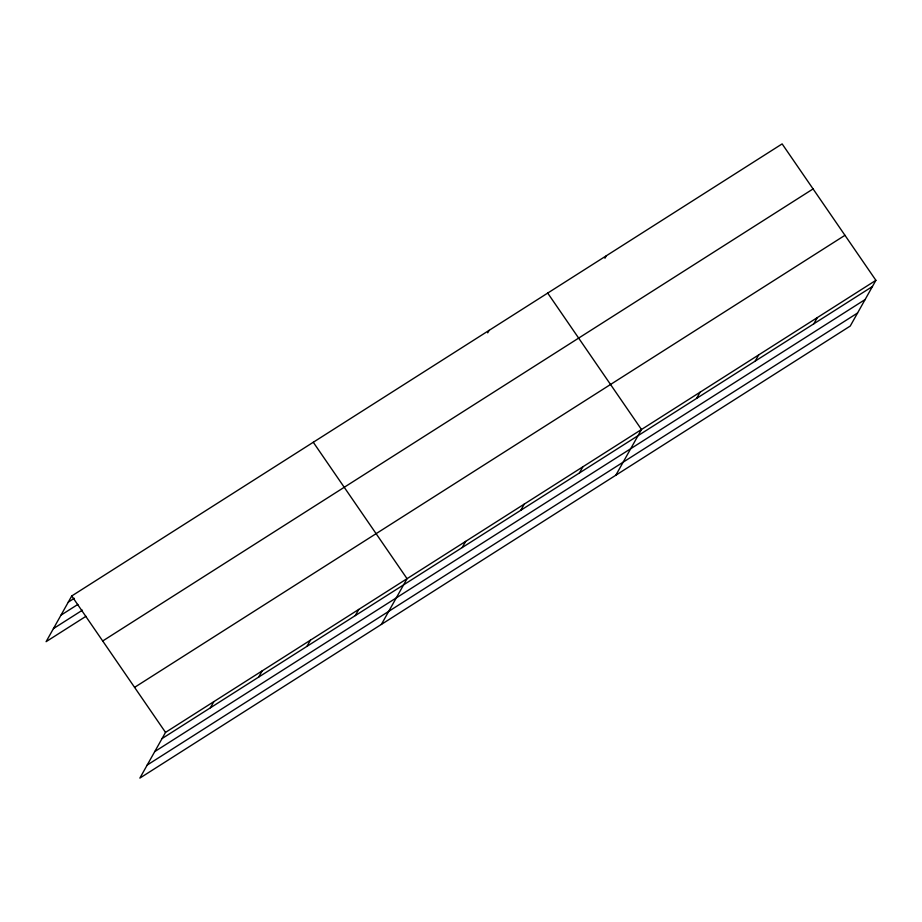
<?xml version="1.0" encoding="UTF-8"?>
<svg xmlns="http://www.w3.org/2000/svg" width="922" height="922" viewBox="0 0 922 922"><rect width="100%" height="100%" fill="white"/><g stroke="black" fill="none" stroke-linecap="round" stroke-linejoin="round"><path stroke-width="1.38" d="M875.9 280.323L165.522 732.391L139.867 778.099L850.245 326.042L875.9 280.323L782.133 143.901L71.755 595.958L46.1 641.677L85.953 616.311M210.366 707.819L213.835 701.642M258.667 677.082L262.136 670.905M306.98 646.334L310.437 640.168M487.715 332.842L489.098 330.376M355.281 615.596L358.75 609.43M381.397 624.401L407.051 578.682L313.284 442.26M604.924 258.252L606.307 255.786M462.199 547.564L465.656 541.387M520.803 510.269L524.261 504.092M579.408 472.974L582.865 466.797M615.827 475.222L641.482 429.502L547.703 293.081M696.617 398.385L700.086 392.207M755.222 361.09L758.691 354.912M813.826 323.795L817.295 317.617M68.286 602.135L74.325 598.286M60.967 615.181L77.874 604.417M53.418 628.62L82.404 610.18M102.699 640.986L813.077 188.929M134.577 687.363L844.955 235.306M162.065 738.557L872.443 286.5M154.735 751.603L865.113 299.546M147.197 765.053L857.575 312.996M71.755 595.958L165.522 732.391"/></g></svg>
